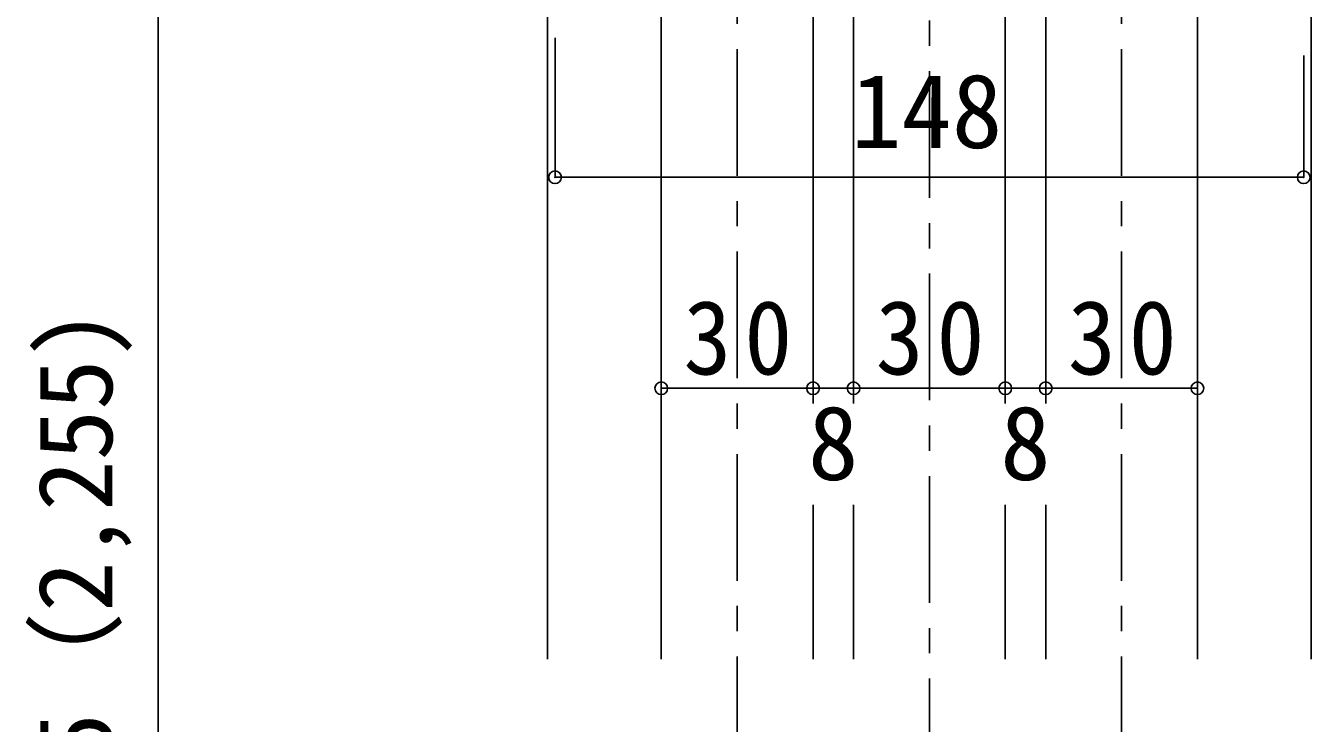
# Model space of a CAD drawing. Units: millimetres at full size, sheet at 1:5; details may follow other scales. Extents: x -973 to 977, y -718 to 696.
# Drawn here: x 65.3 to 319.5, y -256.3 to -118.5 of the extents above; entities that cross this region are included whole.
import ezdxf
from ezdxf.enums import TextEntityAlignment as Align

# ---------------------------------------------------------------- set-up
doc = ezdxf.new("R2010")
doc.units = ezdxf.units.MM
doc.header["$LTSCALE"] = 5
doc.header["$PDMODE"] = 32
doc.header["$PDSIZE"] = 2.5
doc.linetypes.add('CHAIN1', pattern=[8, 5, -1, 1, -1])
for name, color, linetype in [('0-1_通り芯', 4, 'CHAIN1'), ('0-4_枠', 3, 'Continuous'), ('0-6_扉', 6, 'Continuous'), ('0-B_寸法', 7, 'Continuous')]:
    doc.layers.add(name, color=color, linetype=linetype)
doc.styles.add('ＭＳ ゴシック', font='')
doc.styles.get('ＭＳ ゴシック').set_extended_font_data('MS Gothic')

msp = doc.modelspace()

# ---------------------------------------------------------------- linework, layer by layer
at = {"layer": '0-1_通り芯'}
msp.add_line((243.986, 32.5), (243.986, -536.5), dxfattribs=at)
at = {"layer": '0-4_枠', "color": 4}
for p, q in [((168.486, -243.651), (168.486, -29.151)), ((319.486, -243.651), (319.486, -29.151))]:
    msp.add_line(p, q, dxfattribs=at)
at = {"layer": '0-6_扉'}
for p, q in [((190.986, -73.151), (190.986, -243.651)), ((228.986, -73.151), (228.986, -193.151)), ((266.986, -73.151), (266.986, -193.151)), ((296.986, -73.151), (296.986, -243.651)), ((220.986, -213.151), (220.986, -243.651)), ((228.986, -213.151), (228.986, -243.651)), ((258.986, -213.151), (258.986, -243.651)), ((266.986, -213.151), (266.986, -243.651))]:
    msp.add_line(p, q, dxfattribs=at)
for points in [[(190.986, -73.151), (220.986, -73.151), (220.986, -193.151)], [(228.986, -73.151), (258.986, -73.151), (258.986, -193.151)]]:
    msp.add_lwpolyline(points, dxfattribs=at)
at = {"layer": '0-B_寸法', "color": 4}
for p, q in [((91.486, -21.151), (91.486, -526.5)), ((169.986, -148.455), (169.986, -120.897)), ((317.986, -148.455), (317.986, -124.397)), ((169.986, -148.455), (317.986, -148.455)), ((190.986, -190.151), (220.986, -190.151)), ((220.986, -190.151), (228.986, -190.151)), ((228.986, -190.151), (258.986, -190.151)), ((258.986, -190.151), (266.986, -190.151)), ((266.986, -190.151), (296.986, -190.151))]:
    msp.add_line(p, q, dxfattribs=at)
at = {"layer": '0-B_寸法', "color": 4, "linetype": 'CHAIN1'}
for p, q in [((205.986, -43.151), (205.986, -514.5)), ((281.986, -43.151), (281.986, -514.5))]:
    msp.add_line(p, q, dxfattribs=at)
at = {"layer": '0-B_寸法'}
for p in [(169.986, -148.455), (317.986, -148.455), (190.986, -190.151), (220.986, -190.151), (228.986, -190.151), (258.986, -190.151), (266.986, -190.151), (296.986, -190.151)]:
    msp.add_point(p, dxfattribs=at)

# ---------------------------------------------------------------- texts
at = {"layer": '0-B_寸法', "style": 'ＭＳ ゴシック'}
for s, p in [('148', (228.486, -147.073)), ('8', (219.986, -212.651)), ('8', (257.986, -212.651))]:
    msp.add_text(s, height=14.66, dxfattribs=at).set_placement(p, align=Align.BOTTOM_LEFT)
msp.add_text('ＲＯＨ＝2,055（2,255)', height=14.66, rotation=90, dxfattribs=at).set_placement((86.845, -384.151), align=Align.BOTTOM_LEFT)
at = {"layer": '0-B_寸法', "char_height": 14.66, "attachment_point": 7, "style": 'ＭＳ ゴシック'}
for insert in [(195.361, -187.651), (233.361, -187.651), (271.361, -187.651)]:
    msp.add_mtext('\\T1.27;\\W0.95;30', dxfattribs=dict(at, insert=insert))

doc.saveas('drawing.dxf')
